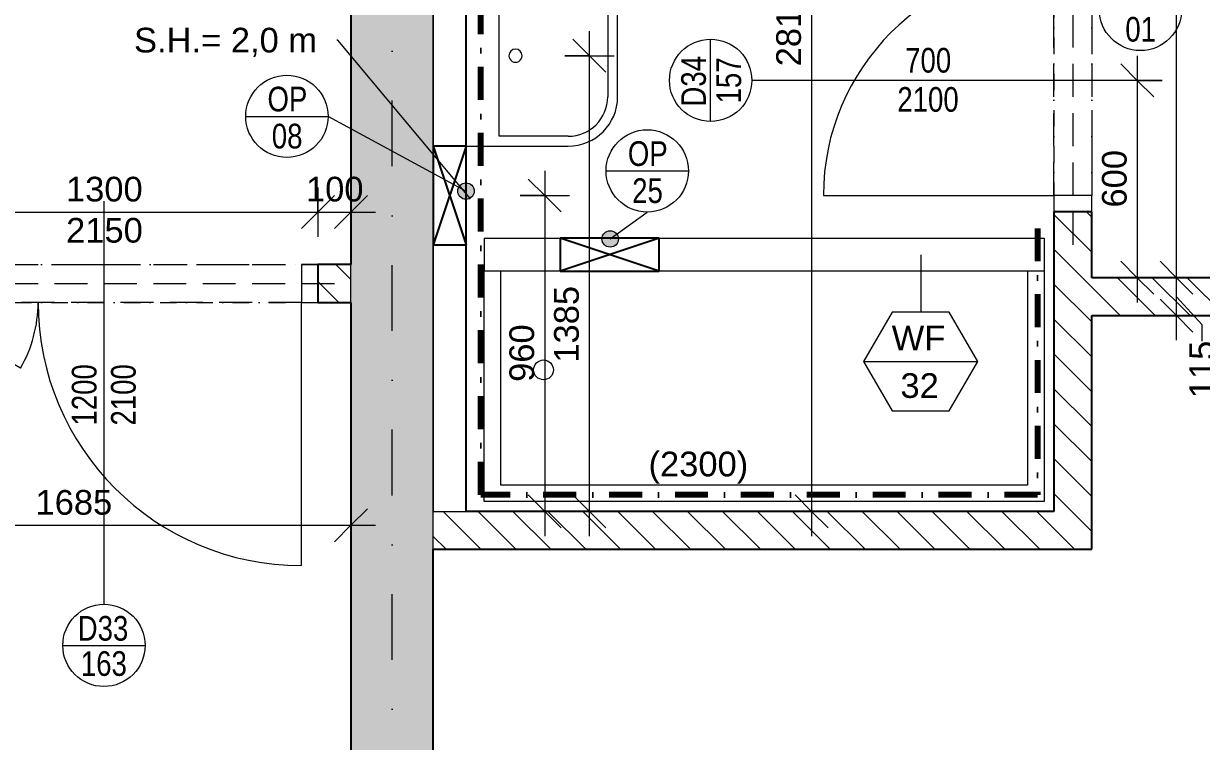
# Model space of a CAD drawing. Header units: millimetres. Extents: x -8668 to 43537, y -2985 to 58543.
# Drawn here: x -2048 to 1529, y 47168 to 49350 of the extents above; entities that cross this region are included whole.
import ezdxf

# ---------------------------------------------------------------- set-up
doc = ezdxf.new("R2010")
doc.units = ezdxf.units.MM
for name, pattern in [('HA_Dash_3mm-S1mm', [150, 100, -50]), ('HA_DashDot_10mm-S3mm', [500, 200, -150, 0, -150]), ('HA_DashDot_2_2mm-S0_6mm', [110, 50, -30, 0, -30]), ('HA_DashDot_4mm-S1mm', [200, 100, -50, 0, -50])]:
    doc.linetypes.add(name, pattern=pattern)
for name, color, linetype, lineweight in [('A-____-____-DIMS', 9, 'Continuous', 5), ('A-____-____-DIMS-50', 9, 'Continuous', 5), ('A-DETL-____-OTLN', 9, 'Continuous', 25), ('A-DOOR-____-IDEN', 9, 'Continuous', 9), ('A-DOOR-____-MCUT', 9, 'HA_DashDot_2_2mm-S0_6mm', 9), ('A-DOOR-____-OTLN', 9, 'Continuous', 9), ('A-DOOR-FRAM-MCUT', 9, 'Continuous', 9), ('A-GENM-____-HDLN', 9, 'HA_Dash_3mm-S1mm', 9), ('A-GENM-____-IDEN', 9, 'Continuous', 9), ('A-GENM-____-OTLN', 9, 'Continuous', 9), ('A-WALL-____-IDEN', 9, 'Continuous', 9), ('A-WALL-____-MCUT', 9, 'Continuous', 25), ('A-WALL-____-PATT', 9, 'Continuous', 25), ('G-____-____-TEXT', 9, 'Continuous', 5), ('I-WALL-____-MCUT', 9, 'Continuous', 25), ('I-WALL-____-OTLN', 9, 'Continuous', 9), ('P-SANR-FIXT-OTLN', 9, 'Continuous', 9), ('S-GRID-____-OTLN', 9, 'Continuous', 5)]:
    doc.layers.add(name, color=color, linetype=linetype, lineweight=lineweight)
doc.styles.add('Arial_1', font='arial.ttf', dxfattribs={"height": 75})
doc.styles.add('Arial_2', font='arial.ttf', dxfattribs={"width": 0.8, "height": 75})
doc.dimstyles.new('Inner_Dimensions', dxfattribs={"dimscale": 304.8, "dimtxt": 76.519455, "dimasz": 0.328084, "dimexe": 0.246063, "dimexo": 0.0625, "dimgap": 0.032808, "dimtad": 1, "dimdec": 0, "dimzin": 0, "dimdsep": 46, "dimtxsty": 'Arial_1', "dimblk1": 'OBLIQUE', "dimblk2": 'OBLIQUE', "dimsah": 1, "dimcen": 0.09, "dimdle": 0.246063, "dimazin": 0, "dimtfac": 1, "dimtdec": 4, "dimtix": 1, "dimtmove": 2, "dimatfit": 3, "dimfxl": 0.246063, "dimfxlon": 1, "dimtvp": 1, "dimtolj": 1, "dimtzin": 0, "dimlwd": 9, "dimlwe": 9, "dimarcsym": 2})
doc.dimstyles.new('Inner_Dimensions_1', dxfattribs={"dimscale": 304.8, "dimtxt": 76.519455, "dimasz": 0.328084, "dimexe": 0.246063, "dimexo": 0.0625, "dimgap": 0.032808, "dimtad": 1, "dimdec": 0, "dimzin": 0, "dimdsep": 46, "dimtxsty": 'Arial_1', "dimblk1": 'OBLIQUE', "dimblk2": 'OBLIQUE', "dimsah": 1, "dimcen": 0.09, "dimdle": 0.246063, "dimazin": 0, "dimtfac": 1, "dimtdec": 4, "dimtix": 1, "dimtmove": 0, "dimatfit": 3, "dimfxl": 0.246063, "dimfxlon": 1, "dimtvp": 1, "dimtolj": 1, "dimtzin": 0, "dimlwd": 9, "dimlwe": 9, "dimarcsym": 2})
doc.dimstyles.new('Inner_Dimensions_2', dxfattribs={"dimscale": 304.8, "dimtxt": 76.519455, "dimasz": 0.328084, "dimexe": 0.246063, "dimexo": 0.0625, "dimgap": 0.032808, "dimtad": 1, "dimdec": 0, "dimzin": 0, "dimdsep": 46, "dimtxsty": 'Arial_1', "dimblk1": 'OBLIQUE', "dimblk2": 'OBLIQUE', "dimsah": 1, "dimcen": 0.09, "dimdle": 0.246063, "dimazin": 0, "dimtfac": 1, "dimtdec": 4, "dimtix": 1, "dimtmove": 1, "dimatfit": 3, "dimfxl": 0.246063, "dimfxlon": 1, "dimtvp": 1, "dimtolj": 1, "dimtzin": 0, "dimlwd": 9, "dimlwe": 9, "dimarcsym": 2})
pattern_1 = [(135, (0, 0), (-53.03301, -53.03301), [])]

# ---------------------------------------------------------------- blocks, each defined once
blk = doc.blocks.new('HA_DR_Single_Swing_Solid - In_BJ_700x2100-2124342-DPS_2NP - B')
at = {"layer": 'A-DOOR-____-MCUT'}
for p, q in [((-350, 57.5), (350, 57.5)), ((-350, -57.5), (350, -57.5))]:
    blk.add_line(p, q, dxfattribs=at)
at = {"layer": 'A-DOOR-____-OTLN', "lineweight": 5}
blk.add_line((350, -757.5), (350, -57.5), dxfattribs=at)
blk.add_arc((350, -57.5), 700, 180, 270, dxfattribs=at)
at = {"layer": 'A-DOOR-FRAM-MCUT'}
for p, q in [((-350, 57.5), (-400, 57.5)), ((-350, -57.5), (-350, 57.5)), ((400, 57.5), (350, 57.5)), ((350, 57.5), (350, -57.5)), ((-400, -57.5), (-350, -57.5)), ((350, -57.5), (400, -57.5))]:
    blk.add_line(p, q, dxfattribs=at)
blk = doc.blocks.new('ABMV_WashBasin_Generic - 550x460-1959867-DPS_2NP - B')
at = {"layer": 'P-SANR-FIXT-OTLN'}
for p, q in [((250, 510), (0, 510)), ((0, 480), (250, 480)), ((-150, 360), (-150, 50)), ((-120, 150), (-120, 360)), ((370, 360), (370, 150)), ((400, 50), (400, 360)), ((370, 150), (-120, 150))]:
    blk.add_line(p, q, dxfattribs=at)
for centre, radius, start, end in [((0, 360), 150, 90, 180), ((250, 360), 150, 360, 90), ((0, 360), 120, 90, 180), ((250, 360), 120, 360, 90), ((125, 200), 20, 90, 270), ((125, 200), 20, 270, 90)]:
    blk.add_arc(centre, radius, start, end, dxfattribs=at)
blk = doc.blocks.new('ABMV_Bathtub_Generic - 800_1700-1419220-DPS_2NP - B')
at = {"layer": 'P-SANR-FIXT-OTLN'}
for p, q in [((100, 1700), (800, 1700)), ((100, 1700), (800, 1700)), ((800, 1700), (800, 0)), ((800, 1700), (800, 0)), ((100, 1650), (750, 1650)), ((100, 1650), (750, 1650)), ((750, 1650), (750, 50)), ((750, 1650), (750, 50)), ((750, 50), (100, 50)), ((750, 50), (100, 50)), ((800, 0), (100, 0)), ((800, 0), (100, 0))]:
    blk.add_line(p, q, dxfattribs=at)
blk.add_circle((400, 180), 30, dxfattribs=at)
blk = doc.blocks.new('HA_DR_Double_Swing_Solid - In_BJ_1200x2100_800-1670800-DPS_2NP - B')
at = {"layer": 'A-DOOR-____-MCUT'}
for p, q in [((-600, 57.5), (600, 57.5)), ((-600, -57.5), (600, -57.5))]:
    blk.add_line(p, q, dxfattribs=at)
at = {"layer": 'A-DOOR-____-OTLN', "lineweight": 5}
for p, q in [((-253.6, -257.5), (-600, -57.5)), ((600, -857.5), (600, -57.5))]:
    blk.add_line(p, q, dxfattribs=at)
for centre, radius, start, end in [((-600, -57.5), 400, 330, 0), ((600, -57.5), 800, 180, 270)]:
    blk.add_arc(centre, radius, start, end, dxfattribs=at)
at = {"layer": 'A-DOOR-FRAM-MCUT'}
for p, q in [((-600, 57.5), (-650, 57.5)), ((-600, -57.5), (-600, 57.5)), ((650, 57.5), (600, 57.5)), ((600, 57.5), (600, -57.5)), ((-650, -57.5), (-600, -57.5)), ((600, -57.5), (650, -57.5))]:
    blk.add_line(p, q, dxfattribs=at)
blk = doc.blocks.new('HA_GM_Tiling_LineBased - Generic Tiles-2050671-DPS_2NP - B')
at = {"layer": 'A-GENM-____-OTLN', "linetype": 'HA_DashDot_4mm-S1mm', "lineweight": 80}
blk.add_line((50, -50), (860, -50), dxfattribs=at)
blk = doc.blocks.new('HA_GM_Tiling_LineBased - Generic Tiles-2050672-DPS_2NP - B')
at = {"layer": 'A-GENM-____-OTLN', "linetype": 'HA_DashDot_4mm-S1mm', "lineweight": 80}
blk.add_line((50, -50), (1740, -50), dxfattribs=at)
blk = doc.blocks.new('HA_GM_Tiling_LineBased - Generic Tiles-2050673-DPS_2NP - B')
at = {"layer": 'A-GENM-____-OTLN', "linetype": 'HA_DashDot_4mm-S1mm', "lineweight": 80}
blk.add_line((50, -50), (2060, -50), dxfattribs=at)
blk = doc.blocks.new('TB_Porotherm KP11_5_1000mm - TB_Porotherm KP11_5_1000mm-1908785-DPS_2NP - B')
at = {"layer": 'A-GENM-____-HDLN'}
for p, q in [((-500, 57.5), (500, 57.5)), ((-500, 0), (500, 0)), ((500, -57.5), (-500, -57.5))]:
    blk.add_line(p, q, dxfattribs=at)
blk = doc.blocks.new('TB_Porotherm KP11_5_1500mm - TB_Porotherm KP11_5_1500mm-1920557-DPS_2NP - B')
at = {"layer": 'A-GENM-____-HDLN'}
for p, q in [((-750, 57.5), (750, 57.5)), ((-750, 0), (750, 0)), ((750, -57.5), (-750, -57.5))]:
    blk.add_line(p, q, dxfattribs=at)
blk = doc.blocks.new('DIMBLOCK15-DPS_2NP - B')
at = {"layer": 'A-____-____-DIMS-50', "lineweight": 9}
for p, q in [((344.8, 50677.7), (294.8, 50727.7)), ((344.8, 50752.7), (344.8, 47792.7)), ((419.8, 50677.7), (269.8, 50677.7)), ((344.8, 50677.7), (394.8, 50627.7)), ((344.8, 50677.7), (419.8, 50677.7)), ((344.8, 47867.7), (294.8, 47917.7)), ((419.8, 47867.7), (269.8, 47867.7)), ((344.8, 47867.7), (394.8, 47817.7)), ((344.8, 47867.7), (419.8, 47867.7))]:
    blk.add_line(p, q, dxfattribs=at)
at = {"layer": 'A-____-____-DIMS-50', "color": 0, "lineweight": 9, "insert": (237.4, 49220.4), "char_height": 75, "width": 276.883, "attachment_point": 1, "rotation": 90, "line_spacing_factor": 0.941778, "style": 'Arial_1'}
blk.add_mtext('2810', dxfattribs=at)
blk = doc.blocks.new('_Oblique')
at = {"color": 0, "linetype": 'ByBlock', "lineweight": -2}
blk.add_line((-0.5, -0.5), (0.5, 0.5), dxfattribs=at)
blk = doc.blocks.new('DIMBLOCK16-DPS_2NP - B')
at = {"layer": 'A-____-____-DIMS-50', "lineweight": 9}
for p, q in [((1334.1, 49177.7), (1284.1, 49227.7)), ((1334.1, 49252.7), (1334.1, 48502.7)), ((1409.1, 49177.7), (1259.1, 49177.7)), ((1334.1, 49177.7), (1384.1, 49127.7)), ((1334.1, 49177.7), (1409.1, 49177.7)), ((1334.1, 48577.7), (1284.1, 48627.7)), ((1409.1, 48577.7), (1259.1, 48577.7)), ((1334.1, 48577.7), (1384.1, 48527.7)), ((1334.1, 48577.7), (1409.1, 48577.7))]:
    blk.add_line(p, q, dxfattribs=at)
at = {"layer": 'A-____-____-DIMS-50', "color": 0, "lineweight": 9, "insert": (1226.7, 48791.2), "char_height": 75, "width": 207.662, "attachment_point": 1, "rotation": 90, "line_spacing_factor": 0.941778, "style": 'Arial_1'}
blk.add_mtext('600', dxfattribs=at)
blk = doc.blocks.new('HA_TAG_Door_TypeMark_wDimensions - Scale50_Left with Bouble-921048-DPS_2NP - B')
at = {"layer": 'A-DOOR-____-IDEN'}
for p, q in [((-2.5, 22), (2.5, 22)), ((0, -5), (0, 19.5))]:
    blk.add_line(p, q, dxfattribs=at)
blk.add_circle((0, 22), 2.5, dxfattribs=at)
blk = doc.blocks.new('HA_TAG_Door_TypeMark_wDimensions - Scale50_Right with Bouble-921060-DPS_2NP - B')
at = {"layer": 'A-DOOR-____-IDEN'}
for p, q in [((0, 5), (0, -19.5)), ((-2.5, -22), (2.5, -22))]:
    blk.add_line(p, q, dxfattribs=at)
blk.add_circle((0, -22), 2.5, dxfattribs=at)
blk = doc.blocks.new('DIMBLOCK116-DPS_2NP - B')
at = {"layer": 'A-____-____-DIMS-50', "lineweight": 9}
for p, q in [((-2739.3, 47900.2), (-2739.3, 47750.2)), ((-2739.3, 47825.2), (-2739.3, 47900.2)), ((-2739.3, 47825.2), (-2689.3, 47875.2)), ((-1054.3, 47900.2), (-1054.3, 47750.2)), ((-1054.3, 47825.2), (-1054.3, 47900.2)), ((-1054.3, 47825.2), (-1004.3, 47875.2)), ((-2739.3, 47825.2), (-2789.3, 47775.2)), ((-2739.3, 47825.2), (-979.3, 47825.2)), ((-1054.3, 47825.2), (-1104.3, 47775.2))]:
    blk.add_line(p, q, dxfattribs=at)
at = {"layer": 'A-____-____-DIMS-50', "color": 0, "lineweight": 9, "insert": (-2012.2, 47932.5), "char_height": 75, "width": 276.883, "attachment_point": 1, "line_spacing_factor": 0.941778, "style": 'Arial_1'}
blk.add_mtext('1685', dxfattribs=at)
blk = doc.blocks.new('DIMBLOCK118-DPS_2NP - B')
at = {"layer": 'A-____-____-DIMS-50', "lineweight": 9}
for p, q in [((-2454.3, 48852.2), (-2454.3, 48702.2)), ((-2454.3, 48777.2), (-2454.3, 48852.2)), ((-1154.3, 48852.2), (-1154.3, 48702.2)), ((-1154.3, 48777.2), (-1154.3, 48852.2)), ((-2454.3, 48777.2), (-2404.3, 48827.2)), ((-1154.3, 48777.2), (-1104.3, 48827.2)), ((-2454.3, 48777.2), (-2504.3, 48727.2)), ((-2454.3, 48777.2), (-1154.3, 48777.2)), ((-1154.3, 48777.2), (-1204.3, 48727.2))]:
    blk.add_line(p, q, dxfattribs=at)
at = {"layer": 'A-____-____-DIMS-50', "color": 0, "lineweight": 9, "insert": (-1919.7, 48884.6), "char_height": 75, "width": 276.883, "attachment_point": 1, "line_spacing_factor": 0.941778, "style": 'Arial_1'}
blk.add_mtext('1300', dxfattribs=at)
blk = doc.blocks.new('DIMBLOCK119-DPS_2NP - B')
at = {"layer": 'A-____-____-DIMS-50', "lineweight": 9}
for p, q in [((-1154.3, 48852.2), (-1154.3, 48702.2)), ((-1154.3, 48777.2), (-1154.3, 48852.2)), ((-1054.3, 48852.2), (-1054.3, 48702.2)), ((-1054.3, 48777.2), (-1054.3, 48852.2)), ((-1154.3, 48777.2), (-1104.3, 48827.2)), ((-1054.3, 48777.2), (-1004.3, 48827.2)), ((-1154.3, 48777.2), (-1204.3, 48727.2)), ((-1154.3, 48777.2), (-979.3, 48777.2)), ((-1054.3, 48777.2), (-1104.3, 48727.2))]:
    blk.add_line(p, q, dxfattribs=at)
at = {"layer": 'A-____-____-DIMS-50', "color": 0, "lineweight": 9, "insert": (-1190.8, 48884.6), "char_height": 75, "width": 207.662, "attachment_point": 1, "line_spacing_factor": 0.941778, "style": 'Arial_1'}
blk.add_mtext('100', dxfattribs=at)
blk = doc.blocks.new('DIMBLOCK195-DPS_2NP - B')
at = {"layer": 'A-____-____-DIMS-50', "lineweight": 9}
for p, q in [((1453.1, 48577.7), (1403.1, 48627.7)), ((1378.1, 48577.7), (1528.1, 48577.7)), ((1453.1, 48577.7), (1378.1, 48577.7)), ((1453.1, 48387.7), (1453.1, 48577.7)), ((1453.1, 48577.7), (1503.1, 48527.7)), ((1453.1, 48462.7), (1403.1, 48512.7)), ((1530.7, 48434.6), (1453.1, 48520.2)), ((1378.1, 48462.7), (1528.1, 48462.7)), ((1453.1, 48462.7), (1378.1, 48462.7)), ((1453.1, 48462.7), (1503.1, 48412.7)), ((1530.7, 48384.6), (1530.7, 48434.6))]:
    blk.add_line(p, q, dxfattribs=at)
at = {"layer": 'A-____-____-DIMS-50', "color": 0, "lineweight": 9, "insert": (1492.2, 48211.6), "char_height": 75, "width": 207.662, "attachment_point": 1, "rotation": 90, "line_spacing_factor": 0.941778, "style": 'Arial_1'}
blk.add_mtext('115', dxfattribs=at)
blk = doc.blocks.new('DIMBLOCK196-DPS_2NP - B')
at = {"layer": 'A-____-____-DIMS-50', "lineweight": 9}
for p, q in [((1453.1, 50677.7), (1403.1, 50727.7)), ((1378.1, 50677.7), (1528.1, 50677.7)), ((1453.1, 50677.7), (1378.1, 50677.7)), ((1453.1, 48577.7), (1453.1, 50677.7)), ((1453.1, 50677.7), (1503.1, 50627.7)), ((1453.1, 48577.7), (1403.1, 48627.7)), ((1378.1, 48577.7), (1528.1, 48577.7)), ((1453.1, 48577.7), (1378.1, 48577.7)), ((1453.1, 48577.7), (1503.1, 48527.7))]:
    blk.add_line(p, q, dxfattribs=at)
at = {"layer": 'A-____-____-DIMS-50', "color": 0, "lineweight": 9, "insert": (1345.8, 49572.6), "char_height": 75, "width": 276.883, "attachment_point": 1, "rotation": 90, "line_spacing_factor": 0.941778, "style": 'Arial_1'}
blk.add_mtext('2100', dxfattribs=at)
blk = doc.blocks.new('HA_TAG_GM_Products - Generic-588599-DPS_2NP - B')
at = {"layer": 'A-GENM-____-IDEN'}
blk.add_line((-2.5, 0), (2.5, 0), dxfattribs=at)
blk.add_circle((0, 0), 2.5, dxfattribs=at)
blk = doc.blocks.new('DIMBLOCK272-DPS_2NP - B')
at = {"layer": 'A-____-____-DIMS-50', "lineweight": 9}
for p, q in [((-465.6, 48902.7), (-465.6, 47792.7)), ((-465.6, 48827.7), (-515.6, 48877.7)), ((-540.6, 48827.7), (-390.6, 48827.7)), ((-465.6, 48827.7), (-540.6, 48827.7)), ((-465.6, 48827.7), (-415.6, 48777.7)), ((-465.6, 47867.7), (-515.6, 47917.7)), ((-390.6, 47867.7), (-540.6, 47867.7)), ((-465.6, 47867.7), (-415.6, 47817.7)), ((-465.6, 47867.7), (-390.6, 47867.7))]:
    blk.add_line(p, q, dxfattribs=at)
at = {"layer": 'A-____-____-DIMS-50', "color": 0, "lineweight": 9, "insert": (-573, 48261.2), "char_height": 75, "width": 207.662, "attachment_point": 1, "rotation": 90, "line_spacing_factor": 0.941778, "style": 'Arial_1'}
blk.add_mtext('960', dxfattribs=at)
blk = doc.blocks.new('DIMBLOCK289-DPS_2NP - B')
at = {"layer": 'A-____-____-DIMS-50', "lineweight": 9}
for p, q in [((-329.8, 49252.7), (-379.8, 49302.7)), ((-329.8, 47792.7), (-329.8, 49327.7)), ((-404.8, 49252.7), (-254.8, 49252.7)), ((-329.8, 49252.7), (-404.8, 49252.7)), ((-329.8, 49252.7), (-279.8, 49202.7)), ((-329.8, 47867.7), (-379.8, 47917.7)), ((-404.8, 47867.7), (-254.8, 47867.7)), ((-329.8, 47867.7), (-404.8, 47867.7)), ((-329.8, 47867.7), (-279.8, 47817.7))]:
    blk.add_line(p, q, dxfattribs=at)
at = {"layer": 'A-____-____-DIMS-50', "color": 0, "lineweight": 9, "insert": (-437.2, 48319.7), "char_height": 75, "width": 276.883, "attachment_point": 1, "rotation": 90, "line_spacing_factor": 0.941778, "style": 'Arial_1'}
blk.add_mtext('1385', dxfattribs=at)
blk = doc.blocks.new('HA_TAG_WA_Partitions - Group _ Type Mark-556634-DPS_2NP - B')
at = {"layer": 'A-WALL-____-IDEN'}
for p, q in [((-1.732, 3), (-3.464, 0)), ((1.732, 3), (-1.732, 3)), ((3.464, 0), (1.732, 3)), ((-3.464, 0), (3.464, 0)), ((-3.464, 0), (-1.732, -3)), ((1.732, -3), (3.464, 0)), ((-1.732, -3), (1.732, -3))]:
    blk.add_line(p, q, dxfattribs=at)

msp = doc.modelspace()

# ---------------------------------------------------------------- hatches: boundary and pattern name
at = {"layer": 'A-GENM-____-IDEN'}
h = msp.add_hatch(color=256, dxfattribs=at)
edge = h.paths.add_edge_path()
edge.add_arc((-704.8, 48841.1), 25, 0, 360)
h = msp.add_hatch(color=256, dxfattribs=at)
edge = h.paths.add_edge_path()
edge.add_arc((-266.8, 48695.7), 25, 0, 360)
at = {"layer": 'A-WALL-____-PATT', "lineweight": 9}
msp.add_hatch(color=256, dxfattribs=at).paths.add_polyline_path([(-804.3, 44737.7), (-804.3, 50677.7), (-1054.3, 50677.7), (-1054.3, 44737.7)])
at = {"layer": 'A-WALL-____-PATT', "lineweight": 5}
h = msp.add_hatch(dxfattribs=at)
h.set_pattern_fill('FP_3', color=256, style=0, pattern_type=2)
h.set_pattern_definition(pattern_1)
h.paths.add_polyline_path([(1080.7, 47752.7), (1195.7, 47752.7), (1195.7, 48777.7), (1080.7, 48777.7), (1080.7, 47867.7)])
h.paths.add_polyline_path([(1195.7, 49577.7), (1195.7, 50677.7), (1080.7, 50677.7), (1080.7, 49577.7)])
h = msp.add_hatch(dxfattribs=at)
h.set_pattern_fill('FP_3', color=256, style=0, pattern_type=2)
h.set_pattern_definition(pattern_1)
h.paths.add_polyline_path([(-1054.3, 48502.7), (-1054.3, 48617.7), (-1154.3, 48617.7), (-1154.3, 48502.7)])
h.paths.add_polyline_path([(-2454.3, 48502.7), (-2454.3, 48617.7), (-4004.3, 48617.7), (-4004.3, 48502.7), (-3192.6, 48502.7)])
h = msp.add_hatch(dxfattribs=at)
h.set_pattern_fill('FP_3', color=256, style=0, pattern_type=2)
h.set_pattern_definition(pattern_1)
h.paths.add_polyline_path([(4560.7, 48462.7), (4560.7, 48577.7), (4356, 48577.7), (4356, 48462.7)])
h.paths.add_polyline_path([(3056, 48462.7), (3056, 48577.7), (2741, 48577.7), (2741, 48462.7), (2956, 48462.7)])
h.paths.add_polyline_path([(1400.2, 48462.7), (1841, 48462.7), (1841, 48577.7), (1195.7, 48577.7), (1195.7, 48462.7)])
h = msp.add_hatch(dxfattribs=at)
h.set_pattern_fill('FP_3', color=256, style=0, pattern_type=2)
h.set_pattern_definition(pattern_1)
h.paths.add_polyline_path([(1080.7, 47752.7), (1080.7, 47867.7), (-804.3, 47867.7), (-804.3, 47752.7)])

# ---------------------------------------------------------------- linework, layer by layer
at = {"layer": 'A-DETL-____-OTLN'}
for p, q in [((-804.3, 48977.7), (-804.3, 48677.7)), ((-704.3, 48977.7), (-804.3, 48977.7)), ((-804.3, 48977.7), (-704.3, 48677.7)), ((-704.3, 48977.7), (-804.3, 48677.7)), ((-704.3, 48677.7), (-704.3, 48977.7)), ((-118.5, 48697.7), (-418.5, 48697.7)), ((-418.5, 48697.7), (-418.5, 48597.7)), ((-118.5, 48697.7), (-418.5, 48597.7)), ((-118.5, 48597.7), (-418.5, 48697.7)), ((-118.5, 48597.7), (-118.5, 48697.7)), ((-804.3, 48677.7), (-704.3, 48677.7)), ((-418.5, 48597.7), (-118.5, 48597.7))]:
    msp.add_line(p, q, dxfattribs=at)
at = {"layer": 'A-GENM-____-IDEN'}
for p, q in [((-704.8, 48841.1), (-1123.7, 49068.3)), ((-266.8, 48695.7), (-154.2, 48777.5))]:
    msp.add_line(p, q, dxfattribs=at)
for centre in [(-704.8, 48841.1), (-266.8, 48695.7)]:
    msp.add_circle(centre, 25, dxfattribs=at)
at = {"layer": 'A-WALL-____-IDEN'}
msp.add_line((676.2, 48647.7), (676.2, 48473), dxfattribs=at)
at = {"layer": 'A-WALL-____-MCUT', "lineweight": 9}
for p, q in [((-804.3, 47752.7), (-804.3, 50092.7)), ((-804.3, 49977.7), (-804.3, 47867.7)), ((-1054.3, 48502.7), (-1054.3, 48617.7)), ((-804.3, 47867.7), (-704.3, 47867.7))]:
    msp.add_line(p, q, dxfattribs=at)
at = {"layer": 'G-____-____-TEXT', "color": 10, "lineweight": 9}
for p, q in [((-1094, 49300), (-1097.4, 49300)), ((-691.3, 48817.6), (-1094, 49300))]:
    msp.add_line(p, q, dxfattribs=at)
at = {"layer": 'I-WALL-____-MCUT'}
for p, q in [((-1054.3, 50927.7), (-1054.3, 48617.7)), ((-704.3, 47867.7), (-704.3, 49977.7)), ((1080.7, 48777.7), (1080.7, 47867.7)), ((1195.7, 48777.7), (1080.7, 48777.7)), ((1195.7, 48577.7), (1195.7, 48777.7)), ((-1054.3, 48617.7), (-1154.3, 48617.7)), ((-1154.3, 48617.7), (-1154.3, 48502.7)), ((1841, 48577.7), (1195.7, 48577.7)), ((-1154.3, 48502.7), (-1054.3, 48502.7)), ((-1054.3, 48502.7), (-1054.3, 44737.7)), ((1195.7, 47752.7), (1195.7, 48462.7)), ((1195.7, 48462.7), (1841, 48462.7)), ((1080.7, 47867.7), (-704.3, 47867.7)), ((-804.3, 44737.7), (-804.3, 47752.7)), ((-804.3, 47752.7), (1195.7, 47752.7))]:
    msp.add_line(p, q, dxfattribs=at)
at = {"layer": 'I-WALL-____-OTLN'}
for p, q in [((-649.3, 48697.7), (-649.3, 48597.7)), ((-649.3, 48697.7), (1050.7, 48697.7)), ((1050.7, 48697.7), (1050.7, 48597.7)), ((1050.7, 48597.7), (-649.3, 48597.7))]:
    msp.add_line(p, q, dxfattribs=at)
at = {"layer": 'S-GRID-____-OTLN', "linetype": 'HA_DashDot_10mm-S3mm', "lineweight": 9}
msp.add_line((-929.3, 38414.3), (-929.3, 56942.9), dxfattribs=at)

# ---------------------------------------------------------------- block references
at = {"layer": 'A-DOOR-____-IDEN', "xscale": 49.99999999999998, "yscale": 49.99999999999998, "zscale": 49.99999999999998, "rotation": 89.99999999999972}
msp.add_blockref('HA_TAG_Door_TypeMark_wDimensions - Scale50_Left with Bouble-921048-DPS_2NP - B', (1138.2, 49177.7), dxfattribs=at)
at = {"layer": 'A-DOOR-____-IDEN', "xscale": 49.99999999999998, "yscale": 49.99999999999998, "zscale": 49.99999999999998}
msp.add_blockref('HA_TAG_Door_TypeMark_wDimensions - Scale50_Right with Bouble-921060-DPS_2NP - B', (-1804.3, 48560.2), dxfattribs=at)
at = {"layer": 'A-DOOR-____-OTLN', "rotation": 269.9999999999998}
msp.add_blockref('HA_DR_Single_Swing_Solid - In_BJ_700x2100-2124342-DPS_2NP - B', (1138.2, 49177.7), dxfattribs=at)
at = {"layer": 'A-DOOR-____-OTLN'}
msp.add_blockref('HA_DR_Double_Swing_Solid - In_BJ_1200x2100_800-1670800-DPS_2NP - B', (-1804.3, 48560.2), dxfattribs=at)
at = {"layer": 'A-GENM-____-IDEN', "xscale": 49.99999999999998, "yscale": 49.99999999999998, "zscale": 49.99999999999998}
for p in [(1343.6, 49393.1), (-1248.7, 49068.3), (-154.2, 48902.5)]:
    msp.add_blockref('HA_TAG_GM_Products - Generic-588599-DPS_2NP - B', p, dxfattribs=at)
at = {"layer": 'A-GENM-____-OTLN', "linetype": 'HA_DashDot_4mm-S1mm', "lineweight": 80}
for name, p, rotation in [('HA_GM_Tiling_LineBased - Generic Tiles-2050673-DPS_2NP - B', (-709.3, 47867.7), 89.99999999999991), ('HA_GM_Tiling_LineBased - Generic Tiles-2050671-DPS_2NP - B', (1080.7, 48777.7), 269.9999999999999), ('HA_GM_Tiling_LineBased - Generic Tiles-2050672-DPS_2NP - B', (1080.7, 47867.7), 180)]:
    msp.add_blockref(name, p, dxfattribs=dict(at, rotation=rotation))
at = {"layer": 'A-GENM-____-OTLN', "rotation": 269.9999999999998}
msp.add_blockref('TB_Porotherm KP11_5_1000mm - TB_Porotherm KP11_5_1000mm-1908785-DPS_2NP - B', (1138.2, 49177.7), dxfattribs=at)
at = {"layer": 'A-GENM-____-OTLN'}
msp.add_blockref('TB_Porotherm KP11_5_1500mm - TB_Porotherm KP11_5_1500mm-1920557-DPS_2NP - B', (-1804.3, 48560.2), dxfattribs=at)
at = {"layer": 'A-WALL-____-IDEN', "xscale": 49.99999999999998, "yscale": 49.99999999999998, "zscale": 49.99999999999998}
msp.add_blockref('HA_TAG_WA_Partitions - Group _ Type Mark-556634-DPS_2NP - B', (676.2, 48323), dxfattribs=at)
at = {"layer": 'P-SANR-FIXT-OTLN'}
for name, p, rotation in [('ABMV_WashBasin_Generic - 550x460-1959867-DPS_2NP - B', (-754.3, 49377.7), 269.9999999999998), ('ABMV_Bathtub_Generic - 800_1700-1419220-DPS_2NP - B', (-649.3, 48697.7), 269.9999999999997)]:
    msp.add_blockref(name, p, dxfattribs=dict(at, rotation=rotation))

# ---------------------------------------------------------------- texts
at = {"layer": 'A-DOOR-____-IDEN', "lineweight": 5, "char_height": 75, "attachment_point": 1}
for s, insert, width, style in [('700', (629, 49276.3), 173.164, 'Arial_2'), ('2100', (605.2, 49157.2), 230.886, 'Arial_2'), ('2150', (-1919.3, 48759.5), 288.607, 'Arial_1'), ('D33', (-1884.1, 47549.6), 189.198, 'Arial_2'), ('163', (-1874.5, 47442.6), 173.164, 'Arial_2')]:
    msp.add_mtext(s, dxfattribs=dict(at, insert=insert, width=width, style=style))
at = {"layer": 'A-DOOR-____-IDEN', "lineweight": 5, "char_height": 75, "attachment_point": 1, "rotation": 90, "style": 'Arial_2'}
for s, insert, width in [('D34', (-51.2, 49098), 189.198), ('157', (55.9, 49107.5), 173.164), ('1200', (-1901.9, 48128.5), 230.886), ('2100', (-1782.9, 48128.5), 230.886)]:
    msp.add_mtext(s, dxfattribs=dict(at, insert=insert, width=width))
at = {"layer": 'A-GENM-____-IDEN', "lineweight": 5, "char_height": 75, "attachment_point": 1}
for s, insert, width, style in [('01', (1297.7, 49370.5), 115.443, 'Arial_2'), ('OP', (-1307.7, 49158.4), 147.51, 'Arial_2'), ('08', (-1294.5, 49045.7), 115.443, 'Arial_2'), ('OP', (-213.2, 48992.6), 147.51, 'Arial_2'), ('25', (-200, 48879.9), 115.443, 'Arial_2'), ('(2300)', (-150.4, 48049), 376.793, 'Arial_1')]:
    msp.add_mtext(s, dxfattribs=dict(at, insert=insert, width=width, style=style))
at = {"layer": 'A-WALL-____-IDEN', "lineweight": 5, "char_height": 75, "attachment_point": 1, "style": 'Arial_1'}
for s, insert, width in [('WF', (588.2, 48432), 208.439), ('32', (614.7, 48287.5), 144.304)]:
    msp.add_mtext(s, dxfattribs=dict(at, insert=insert, width=width))
at = {"layer": 'G-____-____-TEXT', "color": 7, "lineweight": 9, "insert": (-1713, 49337.5), "char_height": 75, "width": 685.443, "attachment_point": 1, "style": 'Arial_1'}
msp.add_mtext('S.H.= 2,0 m', dxfattribs=at)

# ---------------------------------------------------------------- dimensions: what is measured, and where the dimension line sits
at = {"layer": 'A-____-____-DIMS', "lineweight": 9}
for base, p1, p2, dimstyle, override, picture, middle in [((344.8, 47867.7), (419.8, 50677.7), (419.8, 47867.7), 'Inner_Dimensions', {"dimpost": '<>', "dimfxl": 2810}, 'DIMBLOCK15-DPS_2NP - B', (287.4, 49358.9)), ((1453.1, 50677.7), (1378.1, 48577.7), (1378.1, 50677.7), 'Inner_Dimensions', {"dimpost": '<>', "dimfxl": 2100}, 'DIMBLOCK196-DPS_2NP - B', (1395.8, 49711.1)), ((-329.8, 49252.7), (-404.8, 47867.7), (-404.8, 49252.7), 'Inner_Dimensions', {"dimpost": '<>', "dimfxl": 1385}, 'DIMBLOCK289-DPS_2NP - B', (-387.2, 48458.2)), ((1453.1, 48577.7), (1378.1, 48462.7), (1378.1, 48577.7), 'Inner_Dimensions_2', {"dimpost": '<>', "dimfxl": 115}, 'DIMBLOCK195-DPS_2NP - B', (1542.2, 48315.4))]:
    dim = msp.add_linear_dim(base=base, p1=p1, p2=p2, angle=90, dimstyle=dimstyle, override=override, dxfattribs=at)
    dim.commit()
    dim.dimension.update_dxf_attribs({"geometry": picture, "text_midpoint": middle, "dimtype": 160, "text_rotation": 90})
for base, p1, p2, override, picture, middle in [((1334.1, 48577.7), (1409.1, 49177.7), (1409.1, 48577.7), {"dimpost": '<>', "dimfxl": 600}, 'DIMBLOCK16-DPS_2NP - B', (1285.8, 48877.7)), ((-465.6, 47867.7), (-540.6, 48827.7), (-390.6, 47867.7), {"dimpost": '<>', "dimfxl": 971.648084}, 'DIMBLOCK272-DPS_2NP - B', (-513.9, 48347.7))]:
    dim = msp.add_linear_dim(base=base, p1=p1, p2=p2, angle=90, dimstyle='Inner_Dimensions_1', override=override, dxfattribs=at)
    dim.commit()
    dim.dimension.update_dxf_attribs({"geometry": picture, "text_midpoint": middle})
for base, p1, p2, override, picture, middle in [((-1154.3, 48777.2), (-2454.3, 48852.2), (-1154.3, 48852.2), {"dimpost": '<>', "dimfxl": 1300}, 'DIMBLOCK118-DPS_2NP - B', (-1804.3, 48825.5)), ((-1054.3, 48777.2), (-1154.3, 48852.2), (-1054.3, 48852.2), {"dimpost": '<>', "dimfxl": 100}, 'DIMBLOCK119-DPS_2NP - B', (-1104.3, 48825.5)), ((-1054.3, 47825.2), (-2739.3, 47900.2), (-1054.3, 47900.2), {"dimpost": '<>', "dimfxl": 1685}, 'DIMBLOCK116-DPS_2NP - B', (-1896.8, 47873.5))]:
    dim = msp.add_linear_dim(base=base, p1=p1, p2=p2, dimstyle='Inner_Dimensions_1', override=override, dxfattribs=at)
    dim.commit()
    dim.dimension.update_dxf_attribs({"geometry": picture, "text_midpoint": middle})

doc.saveas('drawing.dxf')
